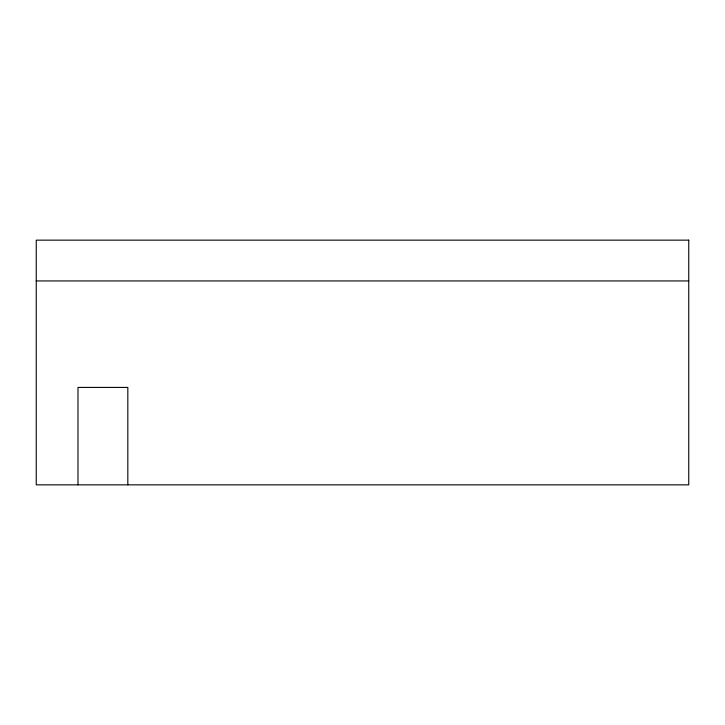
<?xml version="1.0" encoding="UTF-8"?>
<svg xmlns="http://www.w3.org/2000/svg" width="725" height="725" viewBox="0 0 725 725"><rect width="100%" height="100%" fill="white"/><g stroke="black" fill="none" stroke-linecap="round" stroke-linejoin="round"><path stroke-width="1.09" d="M36.25 280.938L688.75 280.938M127.827 484.844L127.827 387.422L77.983 387.422L77.983 484.844M688.75 240.156L36.25 240.156L36.25 484.844L688.75 484.844L688.75 240.156"/></g></svg>
